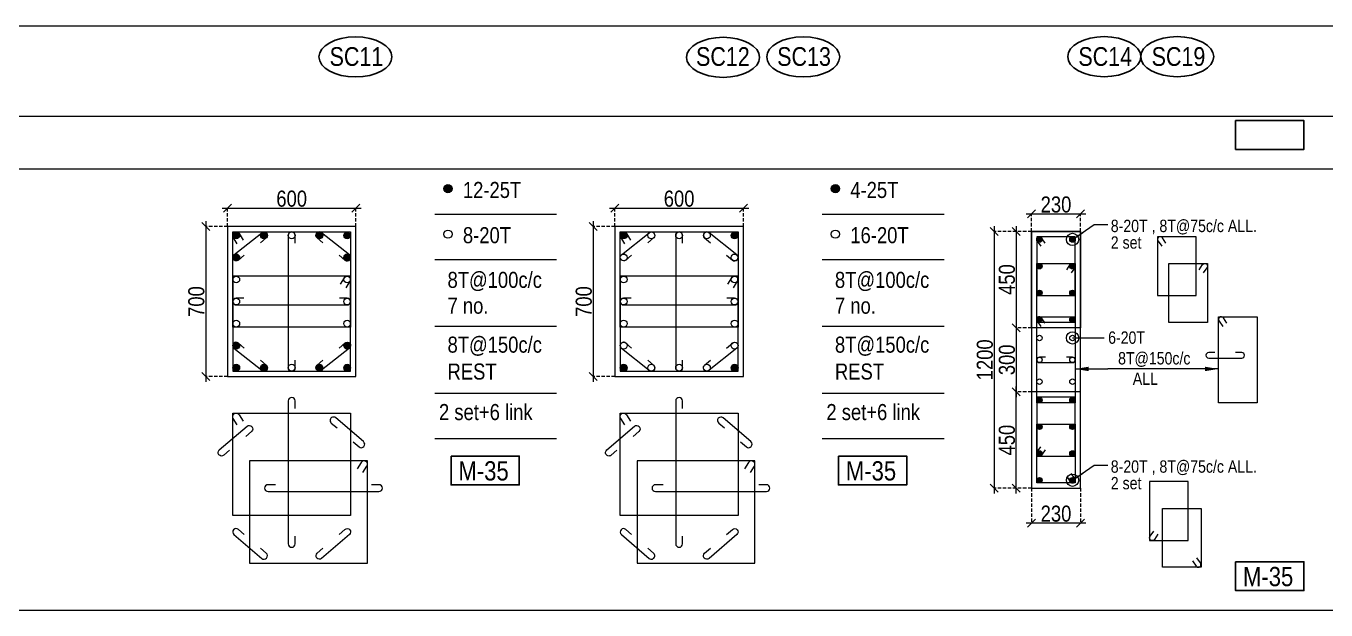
# Model space of a CAD drawing. Header units: millimetres. Extents: x 1112055 to 3390982, y -148532 to 766891.
# Drawn here: x 2153977 to 2178249, y -67113 to -56203 of the extents above; entities that cross this region are included whole.
import ezdxf
from ezdxf.enums import TextEntityAlignment as Align

# ---------------------------------------------------------------- set-up
doc = ezdxf.new("R2010")
doc.units = ezdxf.units.MM
doc.header["$PDMODE"] = 35
doc.header["$PDSIZE"] = -25
doc.linetypes.add('DASHED2', pattern=[0.375, 0.25, -0.125])
doc.linetypes.add('Hidden', pattern=[9.525, 6.35, -3.175])
for name, color, linetype, lineweight in [('B COL', 1, 'Continuous', 30), ('B COL. SIZE DIM', 220, 'Continuous', 25), ('B COLSCH', 204, 'Continuous', 20), ('B COLUMN', 1, 'Hidden', 9), ('B STEEL', 34, 'Continuous', 15), ('B-ST TEXT', 7, 'Continuous', 9)]:
    doc.layers.add(name, color=color, linetype=linetype, lineweight=lineweight)
doc.layers.add('B TEXT', color=7, linetype='Continuous')
doc.styles.add('dim inside', font='romans.shx', dxfattribs={"width": 0.8, "height": 125})
doc.styles.add('SWINC', font='swissc.ttf')
doc.styles.add('TAHOMA', font='tahoma.ttf')
doc.dimstyles.new('dim inside', dxfattribs={"dimtxt": 125, "dimasz": 100, "dimexe": 0, "dimexo": 0, "dimgap": 10, "dimtad": 0, "dimdec": 0, "dimzin": 0, "dimdsep": 46, "dimtxsty": 'dim inside', "dimblk": 'SMALL', "dimcen": 0.09, "dimadec": 0, "dimazin": 0, "dimtfac": 1, "dimtdec": 0, "dimtofl": 0, "dimtmove": 0, "dimatfit": 3, "dimfxl": 1, "dimtolj": 1, "dimtzin": 0, "dimarcsym": 2})
doc.dimstyles.new('PARESH', dxfattribs={"dimscale": 0, "dimtxt": 300, "dimasz": 150, "dimexe": 150, "dimexo": 150, "dimgap": 25, "dimtad": 1, "dimdec": 0, "dimzin": 0, "dimdsep": 46, "dimtxsty": 'TAHOMA', "dimblk": 'ARCHTICK', "dimcen": 100, "dimdle": 150, "dimclrd": 251, "dimclre": 251, "dimclrt": 6, "dimadec": 0, "dimazin": 0, "dimtfac": 1, "dimtdec": 0, "dimtix": 1, "dimtofl": 0, "dimtmove": 0, "dimatfit": 2, "dimfxl": 0.18, "dimtolj": 1, "dimtzin": 0, "dimlwd": 9, "dimlwe": 9, "dimarcsym": 0})

# ---------------------------------------------------------------- blocks, each defined once
blk = doc.blocks.new('_Oblique')
at = {"color": 0, "linetype": 'ByBlock', "lineweight": -2}
blk.add_line((-0.5, -0.5), (0.5, 0.5), dxfattribs=at)
blk = doc.blocks.new('*D3985')
at = {"layer": 'B COL. SIZE DIM', "color": 250, "lineweight": 9, "ltscale": 250, "transparency": 16777216}
blk.add_line((2157637, -59605), (2160237, -59605), dxfattribs=at)
at = {"layer": 'B COL. SIZE DIM', "color": 250, "linetype": 'DASHED2', "lineweight": 9, "ltscale": 250, "transparency": 16777216}
for p, q in [((2157737, -59950), (2157737, -59605)), ((2160137, -59950), (2160137, -59605))]:
    blk.add_line(p, q, dxfattribs=at)
at = {"layer": 'Defpoints', "color": 0, "transparency": 16777216}
for p in [(2160137, -59605), (2157737, -59950), (2160137, -59950)]:
    blk.add_point(p, dxfattribs=at)
at = {"layer": 'B COL. SIZE DIM', "color": 250, "lineweight": 9, "transparency": 16777216, "xscale": 150, "yscale": 150, "zscale": 150, "rotation": 180}
blk.add_blockref('_Oblique', (2157737, -59605), dxfattribs=at)
at = {"layer": 'B COL. SIZE DIM', "color": 250, "lineweight": 9, "transparency": 16777216, "xscale": 150, "yscale": 150, "zscale": 150}
blk.add_blockref('_Oblique', (2160137, -59605), dxfattribs=at)
at = {"layer": 'B COL. SIZE DIM', "color": 6, "transparency": 16777216, "insert": (2158937, -59430), "char_height": 300, "attachment_point": 5, "style": 'SWINC'}
blk.add_mtext('\\A1;600', dxfattribs=at)
blk = doc.blocks.new('*D3986')
at = {"layer": 'B COL. SIZE DIM', "color": 250, "lineweight": 9, "ltscale": 250, "transparency": 16777216}
blk.add_line((2157333, -59850), (2157333, -62850), dxfattribs=at)
at = {"layer": 'B COL. SIZE DIM', "color": 250, "linetype": 'DASHED2', "lineweight": 9, "ltscale": 250, "transparency": 16777216}
for p, q in [((2157737, -59950), (2157333, -59950)), ((2157737, -62750), (2157333, -62750))]:
    blk.add_line(p, q, dxfattribs=at)
at = {"layer": 'Defpoints', "color": 0, "transparency": 16777216}
for p in [(2157737, -59950), (2157333, -62750), (2157737, -62750)]:
    blk.add_point(p, dxfattribs=at)
at = {"layer": 'B COL. SIZE DIM', "color": 250, "lineweight": 9, "transparency": 16777216, "xscale": 150, "yscale": 150, "zscale": 150}
for p, rotation in [((2157333, -59950), 90), ((2157333, -62750), 270)]:
    blk.add_blockref('_Oblique', p, dxfattribs=dict(at, rotation=rotation))
at = {"layer": 'B COL. SIZE DIM', "color": 6, "transparency": 16777216, "insert": (2157158, -61350), "char_height": 300, "attachment_point": 5, "rotation": 90, "style": 'SWINC'}
blk.add_mtext('\\A1;700', dxfattribs=at)
blk = doc.blocks.new('*D3993')
at = {"layer": 'B COL. SIZE DIM', "color": 250, "lineweight": 9, "ltscale": 250, "transparency": 16777216}
blk.add_line((2164871, -59605), (2167471, -59605), dxfattribs=at)
at = {"layer": 'B COL. SIZE DIM', "color": 250, "linetype": 'DASHED2', "lineweight": 9, "ltscale": 250, "transparency": 16777216}
for p, q in [((2164971, -59950), (2164971, -59605)), ((2167371, -59950), (2167371, -59605))]:
    blk.add_line(p, q, dxfattribs=at)
at = {"layer": 'Defpoints', "color": 0, "transparency": 16777216}
for p in [(2167371, -59605), (2164971, -59950), (2167371, -59950)]:
    blk.add_point(p, dxfattribs=at)
at = {"layer": 'B COL. SIZE DIM', "color": 250, "lineweight": 9, "transparency": 16777216, "xscale": 150, "yscale": 150, "zscale": 150, "rotation": 180}
blk.add_blockref('_Oblique', (2164971, -59605), dxfattribs=at)
at = {"layer": 'B COL. SIZE DIM', "color": 250, "lineweight": 9, "transparency": 16777216, "xscale": 150, "yscale": 150, "zscale": 150}
blk.add_blockref('_Oblique', (2167371, -59605), dxfattribs=at)
at = {"layer": 'B COL. SIZE DIM', "color": 6, "transparency": 16777216, "insert": (2166171, -59430), "char_height": 300, "attachment_point": 5, "style": 'SWINC'}
blk.add_mtext('\\A1;600', dxfattribs=at)
blk = doc.blocks.new('*D3994')
at = {"layer": 'B COL. SIZE DIM', "color": 250, "lineweight": 9, "ltscale": 250, "transparency": 16777216}
blk.add_line((2164567, -59850), (2164567, -62850), dxfattribs=at)
at = {"layer": 'B COL. SIZE DIM', "color": 250, "linetype": 'DASHED2', "lineweight": 9, "ltscale": 250, "transparency": 16777216}
for p, q in [((2164971, -59950), (2164567, -59950)), ((2164971, -62750), (2164567, -62750))]:
    blk.add_line(p, q, dxfattribs=at)
at = {"layer": 'Defpoints', "color": 0, "transparency": 16777216}
for p in [(2164971, -59950), (2164567, -62750), (2164971, -62750)]:
    blk.add_point(p, dxfattribs=at)
at = {"layer": 'B COL. SIZE DIM', "color": 250, "lineweight": 9, "transparency": 16777216, "xscale": 150, "yscale": 150, "zscale": 150}
for p, rotation in [((2164567, -59950), 90), ((2164567, -62750), 270)]:
    blk.add_blockref('_Oblique', p, dxfattribs=dict(at, rotation=rotation))
at = {"layer": 'B COL. SIZE DIM', "color": 6, "transparency": 16777216, "insert": (2164392, -61350), "char_height": 300, "attachment_point": 5, "rotation": 90, "style": 'SWINC'}
blk.add_mtext('\\A1;700', dxfattribs=at)
blk = doc.blocks.new('*D4023')
at = {"layer": 'B COL. SIZE DIM', "color": 250, "lineweight": 9, "ltscale": 250, "transparency": 16777216}
blk.add_line((2172648, -59714), (2173768, -59714), dxfattribs=at)
at = {"layer": 'B COL. SIZE DIM', "color": 250, "linetype": 'DASHED2', "lineweight": 9, "ltscale": 250, "transparency": 16777216}
for p, q in [((2172748, -60039), (2172748, -59714)), ((2173668, -60039), (2173668, -59714))]:
    blk.add_line(p, q, dxfattribs=at)
at = {"layer": 'Defpoints', "color": 0, "transparency": 16777216}
for p in [(2173668, -59714), (2172748, -60039), (2173668, -60039)]:
    blk.add_point(p, dxfattribs=at)
at = {"layer": 'B COL. SIZE DIM', "color": 250, "lineweight": 9, "transparency": 16777216, "xscale": 150, "yscale": 150, "zscale": 150, "rotation": 180}
blk.add_blockref('_Oblique', (2172748, -59714), dxfattribs=at)
at = {"layer": 'B COL. SIZE DIM', "color": 250, "lineweight": 9, "transparency": 16777216, "xscale": 150, "yscale": 150, "zscale": 150}
blk.add_blockref('_Oblique', (2173668, -59714), dxfattribs=at)
at = {"layer": 'B COL. SIZE DIM', "color": 6, "transparency": 16777216, "insert": (2173208, -59539), "char_height": 300, "attachment_point": 5, "style": 'SWINC'}
blk.add_mtext('\\A1;230', dxfattribs=at)
blk = doc.blocks.new('*D4024')
at = {"layer": 'B COL. SIZE DIM', "color": 250, "lineweight": 9, "ltscale": 250, "transparency": 16777216}
blk.add_line((2172467, -61739), (2172467, -63139), dxfattribs=at)
at = {"layer": 'B COL. SIZE DIM', "color": 250, "linetype": 'DASHED2', "lineweight": 9, "ltscale": 250, "transparency": 16777216}
for p, q in [((2172748, -61839), (2172467, -61839)), ((2172748, -63039), (2172467, -63039))]:
    blk.add_line(p, q, dxfattribs=at)
at = {"layer": 'Defpoints', "color": 0, "transparency": 16777216}
for p in [(2172748, -61839), (2172467, -63039), (2172748, -63039)]:
    blk.add_point(p, dxfattribs=at)
at = {"layer": 'B COL. SIZE DIM', "color": 250, "lineweight": 9, "transparency": 16777216, "xscale": 150, "yscale": 150, "zscale": 150}
for p, rotation in [((2172467, -61839), 90), ((2172467, -63039), 270)]:
    blk.add_blockref('_Oblique', p, dxfattribs=dict(at, rotation=rotation))
at = {"layer": 'B COL. SIZE DIM', "color": 6, "transparency": 16777216, "insert": (2172292, -62439), "char_height": 300, "attachment_point": 5, "rotation": 90, "style": 'SWINC'}
blk.add_mtext('\\A1;300', dxfattribs=at)
blk = doc.blocks.new('*D4025')
at = {"layer": 'B COL. SIZE DIM', "color": 250, "lineweight": 9, "ltscale": 250, "transparency": 16777216}
blk.add_line((2172467, -59939), (2172467, -61939), dxfattribs=at)
at = {"layer": 'B COL. SIZE DIM', "color": 250, "linetype": 'DASHED2', "lineweight": 9, "ltscale": 250, "transparency": 16777216}
for p, q in [((2172748, -60039), (2172467, -60039)), ((2172748, -61839), (2172467, -61839))]:
    blk.add_line(p, q, dxfattribs=at)
at = {"layer": 'Defpoints', "color": 0, "transparency": 16777216}
for p in [(2172748, -60039), (2172467, -61839), (2172748, -61839)]:
    blk.add_point(p, dxfattribs=at)
at = {"layer": 'B COL. SIZE DIM', "color": 250, "lineweight": 9, "transparency": 16777216, "xscale": 150, "yscale": 150, "zscale": 150}
for p, rotation in [((2172467, -60039), 90), ((2172467, -61839), 270)]:
    blk.add_blockref('_Oblique', p, dxfattribs=dict(at, rotation=rotation))
at = {"layer": 'B COL. SIZE DIM', "color": 6, "transparency": 16777216, "insert": (2172292, -60939), "char_height": 300, "attachment_point": 5, "rotation": 90, "style": 'SWINC'}
blk.add_mtext('\\A1;450', dxfattribs=at)
blk = doc.blocks.new('*D4026')
at = {"layer": 'B COL. SIZE DIM', "color": 250, "lineweight": 9, "ltscale": 250, "transparency": 16777216}
blk.add_line((2172467, -64939), (2172467, -62939), dxfattribs=at)
at = {"layer": 'B COL. SIZE DIM', "color": 250, "linetype": 'DASHED2', "lineweight": 9, "ltscale": 250, "transparency": 16777216}
for p, q in [((2172748, -63039), (2172467, -63039)), ((2172748, -64839), (2172467, -64839))]:
    blk.add_line(p, q, dxfattribs=at)
at = {"layer": 'Defpoints', "color": 0, "transparency": 16777216}
for p in [(2172467, -63039), (2172748, -63039), (2172748, -64839)]:
    blk.add_point(p, dxfattribs=at)
at = {"layer": 'B COL. SIZE DIM', "color": 250, "lineweight": 9, "transparency": 16777216, "xscale": 150, "yscale": 150, "zscale": 150}
for p, rotation in [((2172467, -63039), 90), ((2172467, -64839), 270)]:
    blk.add_blockref('_Oblique', p, dxfattribs=dict(at, rotation=rotation))
at = {"layer": 'B COL. SIZE DIM', "color": 6, "transparency": 16777216, "insert": (2172292, -63939), "char_height": 300, "attachment_point": 5, "rotation": 90, "style": 'SWINC'}
blk.add_mtext('\\A1;450', dxfattribs=at)
blk = doc.blocks.new('*D4027')
at = {"layer": 'B COL. SIZE DIM', "color": 250, "lineweight": 9, "ltscale": 250, "transparency": 16777216}
blk.add_line((2172055, -59939), (2172055, -64939), dxfattribs=at)
at = {"layer": 'B COL. SIZE DIM', "color": 250, "linetype": 'DASHED2', "lineweight": 9, "ltscale": 250, "transparency": 16777216}
for p, q in [((2172748, -60039), (2172055, -60039)), ((2172748, -64839), (2172055, -64839))]:
    blk.add_line(p, q, dxfattribs=at)
at = {"layer": 'Defpoints', "color": 0, "transparency": 16777216}
for p in [(2172748, -60039), (2172055, -64839), (2172748, -64839)]:
    blk.add_point(p, dxfattribs=at)
at = {"layer": 'B COL. SIZE DIM', "color": 250, "lineweight": 9, "transparency": 16777216, "xscale": 150, "yscale": 150, "zscale": 150}
for p, rotation in [((2172055, -60039), 90), ((2172055, -64839), 270)]:
    blk.add_blockref('_Oblique', p, dxfattribs=dict(at, rotation=rotation))
at = {"layer": 'B COL. SIZE DIM', "color": 6, "transparency": 16777216, "insert": (2171880, -62439), "char_height": 300, "attachment_point": 5, "rotation": 90, "style": 'SWINC'}
blk.add_mtext('\\A1;1200', dxfattribs=at)
blk = doc.blocks.new('*D4028')
at = {"layer": 'B COL. SIZE DIM', "color": 250, "linetype": 'DASHED2', "lineweight": 9, "ltscale": 250, "transparency": 16777216}
for p, q in [((2172748, -64839), (2172748, -65489)), ((2173668, -64839), (2173668, -65489))]:
    blk.add_line(p, q, dxfattribs=at)
at = {"layer": 'B COL. SIZE DIM', "color": 250, "lineweight": 9, "ltscale": 250, "transparency": 16777216}
blk.add_line((2173768, -65489), (2172648, -65489), dxfattribs=at)
at = {"layer": 'Defpoints', "color": 0, "transparency": 16777216}
for p in [(2172748, -64839), (2173668, -64839), (2172748, -65489)]:
    blk.add_point(p, dxfattribs=at)
at = {"layer": 'B COL. SIZE DIM', "color": 250, "lineweight": 9, "transparency": 16777216, "xscale": 150, "yscale": 150, "zscale": 150, "rotation": 180}
blk.add_blockref('_Oblique', (2172748, -65489), dxfattribs=at)
at = {"layer": 'B COL. SIZE DIM', "color": 250, "lineweight": 9, "transparency": 16777216, "xscale": 150, "yscale": 150, "zscale": 150}
blk.add_blockref('_Oblique', (2173668, -65489), dxfattribs=at)
at = {"layer": 'B COL. SIZE DIM', "color": 6, "transparency": 16777216, "insert": (2173208, -65314), "char_height": 300, "attachment_point": 5, "style": 'SWINC'}
blk.add_mtext('\\A1;230', dxfattribs=at)
blk = doc.blocks.new('_ArchTick')
at = {"color": 0, "linetype": 'ByBlock', "const_width": 0.15}
blk.add_lwpolyline([(-0.5, -0.5), (0.5, 0.5)], dxfattribs=at)

msp = doc.modelspace()

# ---------------------------------------------------------------- hatches: boundary and pattern name
at = {"layer": 'B STEEL', "lineweight": 9, "ltscale": 0.5}
h = msp.add_hatch(color=34, dxfattribs=at)
edge = h.paths.add_edge_path()
edge.add_arc((2161855.7, -59241), 76.8, 0, 360)
h = msp.add_hatch(color=34, dxfattribs=at)
edge = h.paths.add_edge_path()
edge.add_arc((2169089.3, -59241), 76.8, 0, 360)
h = msp.add_hatch(color=34, dxfattribs=at)
edge = h.paths.add_edge_path()
edge.add_arc((2157901.4, -60114.2), 64, 0, 360)
at = {"layer": 'B STEEL', "lineweight": 30}
h = msp.add_hatch(color=34, dxfattribs=at)
edge = h.paths.add_edge_path()
edge.add_arc((2158419.3, -60114.2), 64, 0, 360)
h = msp.add_hatch(color=34, dxfattribs=at)
edge = h.paths.add_edge_path()
edge.add_arc((2159455.3, -60114.2), 64, 0, 360)
at = {"layer": 'B STEEL', "lineweight": 9, "ltscale": 0.5}
h = msp.add_hatch(color=34, dxfattribs=at)
edge = h.paths.add_edge_path()
edge.add_arc((2159973.3, -60114.2), 64, 180, 540, ccw=False)
h = msp.add_hatch(color=34, dxfattribs=at)
edge = h.paths.add_edge_path()
edge.add_arc((2165134.9, -60114.2), 64, 0, 360)
h = msp.add_hatch(color=34, dxfattribs=at)
edge = h.paths.add_edge_path()
edge.add_arc((2167206.9, -60114.2), 64, 180, 540, ccw=False)
at = {"layer": 'B STEEL', "lineweight": 13}
h = msp.add_hatch(color=256, dxfattribs=at)
h.dxf.hatch_style = 1
edge = h.paths.add_edge_path()
edge.add_ellipse((2172899.2, -60190.5), major_axis=(51.4, 0), ratio=1, start_angle=0, end_angle=360)
h = msp.add_hatch(color=256, dxfattribs=at)
h.dxf.hatch_style = 1
edge = h.paths.add_edge_path()
edge.add_ellipse((2173516.4, -60190.5), major_axis=(51.4, 0), ratio=1, start_angle=0, end_angle=360)
at = {"layer": 'B STEEL', "lineweight": 30}
h = msp.add_hatch(color=34, dxfattribs=at)
edge = h.paths.add_edge_path()
edge.add_arc((2157901.4, -60526.2), 64, 0, 360)
h = msp.add_hatch(color=34, dxfattribs=at)
edge = h.paths.add_edge_path()
edge.add_arc((2159973.3, -60526.2), 64, 0, 360)
h = msp.add_hatch(color=256, dxfattribs=at)
h.dxf.hatch_style = 1
edge = h.paths.add_edge_path()
edge.add_ellipse((2172899.2, -60689.6), major_axis=(51.4, 0), ratio=1, start_angle=0, end_angle=360)
h = msp.add_hatch(color=256, dxfattribs=at)
h.dxf.hatch_style = 1
edge = h.paths.add_edge_path()
edge.add_ellipse((2173516.4, -60689.6), major_axis=(51.4, 0), ratio=1, start_angle=0, end_angle=360)
h = msp.add_hatch(color=256, dxfattribs=at)
h.dxf.hatch_style = 1
edge = h.paths.add_edge_path()
edge.add_ellipse((2172899.2, -61188.7), major_axis=(51.4, 0), ratio=1, start_angle=0, end_angle=360)
h = msp.add_hatch(color=256, dxfattribs=at)
h.dxf.hatch_style = 1
edge = h.paths.add_edge_path()
edge.add_ellipse((2173516.4, -61188.7), major_axis=(51.4, 0), ratio=1, start_angle=0, end_angle=360)
at = {"layer": 'B STEEL', "lineweight": 13}
h = msp.add_hatch(color=256, dxfattribs=at)
h.dxf.hatch_style = 1
edge = h.paths.add_edge_path()
edge.add_ellipse((2172899.2, -61687.7), major_axis=(51.4, 0), ratio=1, start_angle=0, end_angle=360)
h = msp.add_hatch(color=256, dxfattribs=at)
h.dxf.hatch_style = 1
edge = h.paths.add_edge_path()
edge.add_ellipse((2173516.4, -61687.7), major_axis=(51.4, 0), ratio=1, start_angle=0, end_angle=360)
at = {"layer": 'B STEEL', "lineweight": 30}
h = msp.add_hatch(color=34, dxfattribs=at)
edge = h.paths.add_edge_path()
edge.add_arc((2157901.4, -62174.2), 64, 0, 360)
h = msp.add_hatch(color=34, dxfattribs=at)
edge = h.paths.add_edge_path()
edge.add_arc((2159973.3, -62174.2), 64, 0, 360)
at = {"layer": 'B STEEL', "lineweight": 9, "ltscale": 0.5}
h = msp.add_hatch(color=34, dxfattribs=at)
edge = h.paths.add_edge_path()
edge.add_arc((2157901.4, -62586.1), 64, 0, 360, ccw=False)
at = {"layer": 'B STEEL', "lineweight": 30}
h = msp.add_hatch(color=34, dxfattribs=at)
edge = h.paths.add_edge_path()
edge.add_arc((2158419.3, -62586.1), 64, 0, 360)
h = msp.add_hatch(color=34, dxfattribs=at)
edge = h.paths.add_edge_path()
edge.add_arc((2159455.3, -62586.1), 64, 0, 360)
at = {"layer": 'B STEEL', "lineweight": 9, "ltscale": 0.5}
h = msp.add_hatch(color=34, dxfattribs=at)
edge = h.paths.add_edge_path()
edge.add_arc((2159973.3, -62586.1), 64, -180, 180)
h = msp.add_hatch(color=34, dxfattribs=at)
edge = h.paths.add_edge_path()
edge.add_arc((2165134.9, -62586.1), 64, 0, 360, ccw=False)
h = msp.add_hatch(color=34, dxfattribs=at)
edge = h.paths.add_edge_path()
edge.add_arc((2167206.9, -62586.1), 64, -180, 180)
at = {"layer": 'B STEEL', "lineweight": 13}
h = msp.add_hatch(color=256, dxfattribs=at)
h.dxf.hatch_style = 1
edge = h.paths.add_edge_path()
edge.add_ellipse((2172899.2, -63190.5), major_axis=(51.4, 0), ratio=1, start_angle=0, end_angle=360)
h = msp.add_hatch(color=256, dxfattribs=at)
h.dxf.hatch_style = 1
edge = h.paths.add_edge_path()
edge.add_ellipse((2173516.4, -63190.5), major_axis=(51.4, 0), ratio=1, start_angle=0, end_angle=360)
at = {"layer": 'B STEEL', "lineweight": 30}
h = msp.add_hatch(color=256, dxfattribs=at)
h.dxf.hatch_style = 1
edge = h.paths.add_edge_path()
edge.add_ellipse((2172899.2, -63689.6), major_axis=(51.4, 0), ratio=1, start_angle=0, end_angle=360)
h = msp.add_hatch(color=256, dxfattribs=at)
h.dxf.hatch_style = 1
edge = h.paths.add_edge_path()
edge.add_ellipse((2173516.4, -63689.6), major_axis=(51.4, 0), ratio=1, start_angle=0, end_angle=360)
h = msp.add_hatch(color=256, dxfattribs=at)
h.dxf.hatch_style = 1
edge = h.paths.add_edge_path()
edge.add_ellipse((2172899.2, -64188.7), major_axis=(51.4, 0), ratio=1, start_angle=0, end_angle=360)
h = msp.add_hatch(color=256, dxfattribs=at)
h.dxf.hatch_style = 1
edge = h.paths.add_edge_path()
edge.add_ellipse((2173516.4, -64188.7), major_axis=(51.4, 0), ratio=1, start_angle=0, end_angle=360)
at = {"layer": 'B STEEL', "lineweight": 13}
h = msp.add_hatch(color=256, dxfattribs=at)
h.dxf.hatch_style = 1
edge = h.paths.add_edge_path()
edge.add_ellipse((2172899.2, -64687.7), major_axis=(51.4, 0), ratio=1, start_angle=0, end_angle=360)
h = msp.add_hatch(color=256, dxfattribs=at)
h.dxf.hatch_style = 1
edge = h.paths.add_edge_path()
edge.add_ellipse((2173516.4, -64687.7), major_axis=(51.4, 0), ratio=1, start_angle=0, end_angle=360)

# ---------------------------------------------------------------- linework, layer by layer
at = {"layer": 'B COL', "lineweight": 13}
for points in [[(2172747.8, -64839.1), (2173667.8, -64839.1), (2173667.8, -60039.1), (2172747.8, -60039.1)], [(2172747.8, -60039.1), (2173667.8, -60039.1), (2173667.8, -61839.1), (2172747.8, -61839.1)], [(2172747.8, -64839.1), (2173667.8, -64839.1), (2173667.8, -63039.1), (2172747.8, -63039.1)]]:
    msp.add_lwpolyline(points, close=True, dxfattribs=at)
at = {"layer": 'B COLSCH', "color": 250, "lineweight": 0}
for p, q in [((2079654.2, -56202.6), (2221752.2, -56202.6)), ((2079654.2, -56202.6), (2221752.2, -56202.6)), ((2079654.2, -56202.6), (2221752.2, -56202.6)), ((2079654.2, -57885.5), (2221752.2, -57885.5)), ((2079654.2, -58872.7), (2221752.2, -58872.7)), ((2161609.4, -59717.7), (2163883.8, -59717.7)), ((2168843, -59717.7), (2171117.4, -59717.7)), ((2161609.4, -60562.7), (2163883.8, -60562.7)), ((2168843, -60562.7), (2171117.4, -60562.7)), ((2161609.4, -61812.4), (2163883.8, -61812.4)), ((2168843, -61812.4), (2171117.4, -61812.4)), ((2161609.4, -63062.2), (2163883.8, -63062.2)), ((2168843, -63062.2), (2171117.4, -63062.2)), ((2161609.4, -63907.2), (2163883.8, -63907.2)), ((2168843, -63907.2), (2171117.4, -63907.2)), ((2079654.2, -67112.5), (2221752.2, -67112.5))]:
    msp.add_line(p, q, dxfattribs=at)
at = {"layer": 'B COLUMN', "color": 1, "linetype": 'ByBlock', "lineweight": 20}
for points in [[(2157737.3, -62750.2), (2160137.3, -62750.2), (2160137.3, -59950.1), (2157737.3, -59950.1)], [(2164970.9, -62750.2), (2167370.9, -62750.2), (2167370.9, -59950.1), (2164970.9, -59950.1)]]:
    msp.add_lwpolyline(points, close=True, dxfattribs=at)
at = {"layer": 'B STEEL', "color": 34, "lineweight": 9, "ltscale": 0.5}
for points in [[(2157921.6, -60269.2), (2157846.8, -60147.7, -1), (2157955.9, -60080.6), (2158030.6, -60202.1)], [(2158051.3, -60481.7), (2157943.1, -60574.7, -1), (2157859.6, -60477.6), (2158377.6, -60065.6, -1), (2158461.1, -60162.7), (2158352.9, -60255.7)], [(2159001.4, -60256.8), (2159001.4, -60114.2, 1), (2158873.3, -60114.2), (2158873.3, -62586.1, 1), (2159001.4, -62586.1), (2159001.4, -62443.5)], [(2159823.4, -60481.7), (2159931.6, -60574.7, 1), (2160015.1, -60477.6), (2159497.1, -60065.6, 1), (2159413.6, -60162.7), (2159521.8, -60255.7)], [(2165155.1, -60269.2), (2165080.4, -60147.7, -1), (2165189.4, -60080.6), (2165264.2, -60202.1)], [(2165284.8, -60481.7), (2165176.6, -60574.7, -1), (2165093.2, -60477.6), (2165611.2, -60065.6, -1), (2165694.6, -60162.7), (2165586.5, -60255.7)], [(2166234.9, -60256.8), (2166234.9, -60114.2, 1), (2166106.9, -60114.2), (2166106.9, -62586.1, 1), (2166234.9, -62586.1), (2166234.9, -62443.5)], [(2167057, -60481.7), (2167165.1, -60574.7, 1), (2167248.6, -60477.6), (2166730.6, -60065.6, 1), (2166647.1, -60162.7), (2166755.3, -60255.7)], [(2159953.1, -61093.2), (2160027.8, -60971.7, 1), (2159918.8, -60904.6), (2159844, -61026.1)], [(2167186.6, -61093.2), (2167261.4, -60971.7, 1), (2167152.3, -60904.6), (2167077.6, -61026.1)], [(2158044, -61286.1), (2157901.4, -61286.1, 1), (2157901.4, -61414.2), (2159973.3, -61414.2, 1), (2159973.3, -61286.1), (2159830.7, -61286.1)], [(2165277.5, -61286.1), (2165134.9, -61286.1, 1), (2165134.9, -61414.2), (2167206.9, -61414.2, 1), (2167206.9, -61286.1), (2167064.2, -61286.1)], [(2158051.3, -62218.6), (2157943.1, -62125.6, 1), (2157859.6, -62222.7), (2158377.6, -62634.7, 1), (2158461.1, -62537.6), (2158352.9, -62444.6)], [(2159823.4, -62218.6), (2159931.6, -62125.6, -1), (2160015.1, -62222.7), (2159497.1, -62634.7, -1), (2159413.6, -62537.6), (2159521.8, -62444.6)], [(2165284.8, -62218.6), (2165176.6, -62125.6, 1), (2165093.2, -62222.7), (2165611.2, -62634.7, 1), (2165694.6, -62537.6), (2165586.5, -62444.6)], [(2167057, -62218.6), (2167165.1, -62125.6, -1), (2167248.6, -62222.7), (2166730.6, -62634.7, -1), (2166647.1, -62537.6), (2166755.3, -62444.6)], [(2159001.4, -63347.7), (2159001.4, -63205.1, 1), (2158873.3, -63205.1), (2158873.3, -65877, 1), (2159001.4, -65877), (2159001.4, -65734.4)], [(2166234.9, -63347.7), (2166234.9, -63205.1, 1), (2166106.9, -63205.1), (2166106.9, -65877, 1), (2166234.9, -65877), (2166234.9, -65734.4)], [(2157921.6, -63654.2), (2157846.8, -63532.7, -1), (2157955.9, -63465.6), (2158030.6, -63587.1)], [(2160086.4, -63971.7), (2160194.6, -64064.7, 1), (2160278, -63967.6), (2159760, -63522.3, 1), (2159676.6, -63619.4), (2159784.7, -63712.4)], [(2165155.1, -63654.2), (2165080.4, -63532.7, -1), (2165189.4, -63465.6), (2165264.2, -63587.1)], [(2167319.9, -63971.7), (2167428.1, -64064.7, 1), (2167511.6, -63967.6), (2166993.6, -63522.3, 1), (2166910.1, -63619.4), (2167018.3, -63712.4)], [(2157777.3, -64127.4), (2157669.1, -64220.4, -1), (2157585.7, -64123.3), (2158103.6, -63678, -1), (2158187.1, -63775.1), (2158079, -63868.1)], [(2165010.8, -64127.4), (2164902.7, -64220.4, -1), (2164819.2, -64123.3), (2165337.2, -63678, -1), (2165420.7, -63775.1), (2165312.5, -63868.1)], [(2160267.8, -64544.8), (2160342.6, -64423.4, 1), (2160233.6, -64356.2), (2160158.8, -64477.7)], [(2167501.4, -64544.8), (2167576.1, -64423.4, 1), (2167467.1, -64356.2), (2167392.3, -64477.7)], [(2158638.1, -64771.1), (2158495.5, -64771.1, 1), (2158495.5, -64899.1), (2160567.4, -64899.1, 1), (2160567.4, -64771.1), (2160424.8, -64771.1)], [(2165871.7, -64771.1), (2165729, -64771.1, 1), (2165729, -64899.1), (2167801, -64899.1, 1), (2167801, -64771.1), (2167658.3, -64771.1)], [(2158051.3, -65698.9), (2157943.1, -65605.9, 1), (2157859.6, -65703), (2158377.6, -66148.3, 1), (2158461.1, -66051.2), (2158352.9, -65958.3)], [(2159823.4, -65698.9), (2159931.6, -65605.9, -1), (2160015.1, -65703), (2159497.1, -66148.3, -1), (2159413.6, -66051.2), (2159521.8, -65958.3)], [(2165284.8, -65698.9), (2165176.6, -65605.9, 1), (2165093.2, -65703), (2165611.2, -66148.3, 1), (2165694.6, -66051.2), (2165586.5, -65958.3)], [(2167057, -65698.9), (2167165.1, -65605.9, -1), (2167248.6, -65703), (2166730.6, -66148.3, -1), (2166647.1, -66051.2), (2166755.3, -65958.3)]]:
    msp.add_lwpolyline(points, format="xyb", dxfattribs=at)
for points in [[(2160037.3, -61826.2), (2157837.3, -61826.2), (2157837.3, -60050.1), (2160037.3, -60050.1)], [(2167270.9, -61826.2), (2165070.9, -61826.2), (2165070.9, -60050.1), (2167270.9, -60050.1)], [(2160037.3, -60874.1), (2157837.3, -60874.1), (2157837.3, -62650.2), (2160037.3, -62650.2)], [(2167270.9, -60874.1), (2165070.9, -60874.1), (2165070.9, -62650.2), (2167270.9, -62650.2)], [(2160037.3, -65344.5), (2157837.3, -65344.5), (2157837.3, -63435.1), (2160037.3, -63435.1)], [(2167270.9, -65344.5), (2165070.9, -65344.5), (2165070.9, -63435.1), (2167270.9, -63435.1)], [(2160352.1, -64325.8), (2158152.1, -64325.8), (2158152.1, -66235.1), (2160352.1, -66235.1)], [(2167585.6, -64325.8), (2165385.6, -64325.8), (2165385.6, -66235.1), (2167585.6, -66235.1)]]:
    msp.add_lwpolyline(points, close=True, dxfattribs=at)
at = {"layer": 'B STEEL', "lineweight": 13}
for points in [[(2172847.8, -61240.1), (2173567.8, -61240.1), (2173567.8, -60139.1), (2172847.8, -60139.1)], [(2175104.1, -61240.1), (2175824.1, -61240.1), (2175824.1, -60139.1), (2175104.1, -60139.1)], [(2172847.8, -60638.2), (2173567.8, -60638.2), (2173567.8, -61739.1), (2172847.8, -61739.1)], [(2175316.4, -60638.2), (2176036.4, -60638.2), (2176036.4, -61739.1), (2175316.4, -61739.1)], [(2172847.8, -64240.1), (2173567.8, -64240.1), (2173567.8, -63139.1), (2172847.8, -63139.1)], [(2172847.8, -63638.2), (2173567.8, -63638.2), (2173567.8, -64739.1), (2172847.8, -64739.1)], [(2174953.3, -65815.4), (2175673.3, -65815.4), (2175673.3, -64714.5), (2174953.3, -64714.5)], [(2175195.4, -65213.5), (2175915.4, -65213.5), (2175915.4, -66314.5), (2175195.4, -66314.5)]]:
    msp.add_lwpolyline(points, close=True, dxfattribs=at)
for points in [[(2173004.8, -60259.3), (2172940.1, -60159.3, 1), (2172858.3, -60221.8), (2172927.4, -60316.6)], [(2175261.1, -60259.3), (2175196.4, -60159.3, 1), (2175114.6, -60221.8), (2175183.7, -60316.6)], [(2173410.8, -60758.4), (2173475.5, -60658.4, -1), (2173557.2, -60720.8), (2173488.2, -60815.7)], [(2175879.4, -60758.4), (2175944.1, -60658.4, -1), (2176025.8, -60720.8), (2175956.8, -60815.7)], [(2173004.8, -64119.9), (2172940.1, -64219.9, -1), (2172858.3, -64157.4), (2172927.4, -64062.6)], [(2173410.8, -64618.9), (2173475.5, -64718.9, 1), (2173557.2, -64656.5), (2173488.2, -64561.6)], [(2175110.3, -65695.3), (2175045.6, -65795.2, -1), (2174963.9, -65732.8), (2175032.9, -65637.9)], [(2175758.4, -66194.3), (2175823.1, -66294.3, 1), (2175904.9, -66231.9), (2175835.8, -66137)]]:
    msp.add_lwpolyline(points, format="xyb", dxfattribs=at)
at = {"layer": 'B STEEL', "color": 3, "lineweight": 13}
for points in [[(2173567.8, -63242), (2172847.8, -63242), (2172847.8, -61636.3), (2173567.8, -61636.3)], [(2176962.5, -63242), (2176242.5, -63242), (2176242.5, -61636.3), (2176962.5, -61636.3)]]:
    msp.add_lwpolyline(points, close=True, dxfattribs=at)
for points in [[(2173004.8, -61756.5), (2172940.1, -61656.5, 1), (2172858.3, -61718.9), (2172927.4, -61813.8)], [(2176399.5, -61756.5), (2176334.8, -61656.5, 1), (2176253.1, -61718.9), (2176322.1, -61813.8)], [(2176173.2, -62303.3), (2176058.6, -62303.3, 1), (2176058.6, -62406.2), (2176675.8, -62406.2, 1), (2176675.8, -62303.3), (2176561.2, -62303.3)], [(2173013.8, -62388.3), (2172899.2, -62388.3, 1), (2172899.2, -62491.2), (2173516.4, -62491.2, 1), (2173516.4, -62388.3), (2173401.8, -62388.3)]]:
    msp.add_lwpolyline(points, format="xyb", dxfattribs=at)
at = {"layer": 'B STEEL', "color": 34, "lineweight": 9, "ltscale": 0.5}
for centre, radius in [((2161855.7, -59241), 76.8), ((2169089.3, -59241), 76.8), ((2157901.4, -60114.2), 64), ((2158419.3, -60114.2), 64), ((2158937.3, -60114.2), 64), ((2159455.3, -60114.2), 64), ((2159973.3, -60114.2), 64), ((2161855.7, -60091.3), 76.8), ((2165134.9, -60114.2), 64), ((2165652.9, -60114.2), 64), ((2166170.9, -60114.2), 64), ((2166688.9, -60114.2), 64), ((2167206.9, -60114.2), 64), ((2169089.3, -60091.3), 76.8), ((2157901.4, -60526.2), 64), ((2159973.3, -60526.2), 64), ((2165134.9, -60526.2), 64), ((2167206.9, -60526.2), 64), ((2157901.4, -60938.2), 64), ((2159973.3, -60938.2), 64), ((2165134.9, -60938.2), 64), ((2167206.9, -60938.2), 64), ((2157901.4, -61350.2), 64), ((2159973.3, -61350.2), 64), ((2165134.9, -61350.2), 64), ((2167206.9, -61350.2), 64), ((2157901.4, -61762.2), 64), ((2159973.3, -61762.2), 64), ((2165134.9, -61762.2), 64), ((2167206.9, -61762.2), 64), ((2157901.4, -62174.2), 64), ((2159973.3, -62174.2), 64), ((2165134.9, -62174.2), 64), ((2167206.9, -62174.2), 64), ((2157901.4, -62586.1), 64), ((2158419.3, -62586.1), 64), ((2158937.3, -62586.1), 64), ((2159455.3, -62586.1), 64), ((2159973.3, -62586.1), 64), ((2165134.9, -62586.1), 64), ((2165652.9, -62586.1), 64), ((2166170.9, -62586.1), 64), ((2166688.9, -62586.1), 64), ((2167206.9, -62586.1), 64)]:
    msp.add_circle(centre, radius, dxfattribs=at)
at = {"layer": 'B STEEL', "lineweight": 13}
for centre in [(2172899.2, -60190.5), (2173516.4, -60190.5), (2172899.2, -60689.6), (2173516.4, -60689.6), (2172899.2, -61188.7), (2173516.4, -61188.7), (2172899.2, -61687.7), (2173516.4, -61687.7), (2172899.2, -62030.5), (2173516.4, -62030.5), (2172899.2, -62439.7), (2173516.4, -62439.7), (2172899.2, -62847.7), (2173516.4, -62847.7), (2172899.2, -63190.5), (2173516.4, -63190.5), (2172899.2, -63689.6), (2173516.4, -63689.6), (2172899.2, -64188.7), (2173516.4, -64188.7), (2172899.2, -64687.7), (2173516.4, -64687.7)]:
    msp.add_circle(centre, 51.4, dxfattribs=at)
at = {"layer": 'B TEXT', "color": 1}
for points in [[(2176561.8, -57971.1), (2177836.4, -57971.1), (2177836.4, -58509), (2176561.8, -58509)], [(2161913.1, -64236.2), (2163187.7, -64236.2), (2163187.7, -64774.2), (2161913.1, -64774.2)], [(2169146.6, -64236.2), (2170421.2, -64236.2), (2170421.2, -64774.2), (2169146.6, -64774.2)], [(2176561.8, -66210.9), (2177836.4, -66210.9), (2177836.4, -66748.9), (2176561.8, -66748.9)]]:
    msp.add_lwpolyline(points, close=True, dxfattribs=at)
at = {"layer": 'B TEXT', "color": 2}
for centre in [(2160128.6, -56780.2), (2166991.9, -56788.7), (2168488.7, -56780.3), (2174109, -56775.7), (2175471.5, -56775.7)]:
    msp.add_ellipse(centre, major_axis=(681.3, 0), ratio=0.5492639, dxfattribs=at)

# ---------------------------------------------------------------- texts
at = {"layer": 'B TEXT', "color": 2, "style": 'SWINC'}
for s, p in [('SC11', (2159645.2, -56947.8)), ('SC12', (2166487.2, -56947.8)), ('SC13', (2168002.5, -56947.8)), ('SC14', (2173625.6, -56947.8)), ('SC19', (2174993.8, -56947.8))]:
    msp.add_text(s, height=350, dxfattribs=at).set_placement(p)
at = {"layer": 'B TEXT', "style": 'SWINC'}
for s, p in [('12-25T', (2162134.2, -59415.5)), ('4-25T', (2169367.8, -59415.5)), ('8-20T', (2162134.2, -60260.5)), ('16-20T', (2169367.8, -60260.5)), ('8T@100c/c', (2161847.3, -61095.4)), ('8T@100c/c', (2169080.8, -61095.4)), ('7 no.', (2161847.3, -61577.2)), ('7 no.', (2169080.8, -61577.2)), ('8T@150c/c', (2161847.3, -62305.3)), ('8T@150c/c', (2169080.8, -62305.3)), ('REST', (2161847.3, -62807.7)), ('REST', (2169080.8, -62807.7)), ('2 set+6 link', (2161687.6, -63564.7)), ('2 set+6 link', (2168921.2, -63564.7))]:
    msp.add_text(s, height=300, dxfattribs=at).set_placement(p)
at = {"layer": 'B TEXT', "lineweight": 15, "style": 'SWINC'}
for s, p in [('8-20T , 8T@75c/c ALL.', (2174231.4, -60121.2)), ('2 set', (2174231.4, -60431.4)), ('6-20T', (2174181.8, -62207.8)), ('8T@150c/c', (2174367.3, -62594.3)), ('ALL', (2174641.9, -62975.1)), ('8-20T , 8T@75c/c ALL.', (2174231.4, -64616.4)), ('2 set', (2174231.4, -64926.6))]:
    msp.add_text(s, height=230, dxfattribs=at).set_placement(p, align=Align.BOTTOM_LEFT)
at = {"layer": 'B TEXT', "color": 1, "style": 'SWINC'}
for p in [(2162050.4, -64800.8), (2169284, -64800.8), (2176699.1, -66775.4)]:
    msp.add_text('M-35', height=360, dxfattribs=at).set_placement(p, align=Align.BOTTOM_LEFT)

# ---------------------------------------------------------------- dimensions: what is measured, and where the dimension line sits
at = {"layer": 'B COL. SIZE DIM', "color": 250, "ltscale": 250}
for base, p1, p2, picture, middle in [((2160137.3, -59605.2), (2157737.3, -59950.1), (2160137.3, -59950.1), '*D3985', (2158937.3, -59430.2)), ((2167370.9, -59605.2), (2164970.9, -59950.1), (2167370.9, -59950.1), '*D3993', (2166170.9, -59430.2)), ((2173667.8, -59714.3), (2172747.8, -60039.1), (2173667.8, -60039.1), '*D4023', (2173207.8, -59539.3)), ((2172747.8, -65488.7), (2173667.8, -64839.1), (2172747.8, -64839.1), '*D4028', (2173207.8, -65313.7))]:
    dim = msp.add_linear_dim(base=base, p1=p1, p2=p2, dimstyle='dim inside', override={"dimtxt": 300, "dimasz": 150, "dimgap": 25, "dimtad": 3, "dimlfac": 0.25, "dimtxsty": 'SWINC', "dimblk1": 'Oblique', "dimblk2": 'Oblique', "dimsah": 1, "dimdle": 100, "dimclrd": 250, "dimclre": 250, "dimclrt": 6, "dimfxl": 1000, "dimlwd": 9, "dimlwe": 9}, dxfattribs=at)
    dim.commit()
    dim.dimension.update_dxf_attribs({"geometry": picture, "text_midpoint": middle})
for base, p1, p2, angle, picture, middle in [((2157333.5, -62750.2), (2157737.3, -59950.1), (2157737.3, -62750.2), 90, '*D3986', (2157158.5, -61350.2)), ((2164567, -62750.2), (2164970.9, -59950.1), (2164970.9, -62750.2), 90, '*D3994', (2164392, -61350.2)), ((2172055.1, -64839.1), (2172747.8, -60039.1), (2172747.8, -64839.1), 90, '*D4027', (2171880.1, -62439.1)), ((2172467.3, -61839.1), (2172747.8, -60039.1), (2172747.8, -61839.1), 90, '*D4025', (2172292.3, -60939.1)), ((2172467.3, -63039.1), (2172747.8, -61839.1), (2172747.8, -63039.1), 90, '*D4024', (2172292.3, -62439.1)), ((2172467.3, -63039.1), (2172747.8, -64839.1), (2172747.8, -63039.1), 270, '*D4026', (2172292.3, -63939.1))]:
    dim = msp.add_linear_dim(base=base, p1=p1, p2=p2, angle=angle, dimstyle='dim inside', override={"dimtxt": 300, "dimasz": 150, "dimgap": 25, "dimtad": 3, "dimlfac": 0.25, "dimtxsty": 'SWINC', "dimblk1": 'Oblique', "dimblk2": 'Oblique', "dimsah": 1, "dimdle": 100, "dimclrd": 250, "dimclre": 250, "dimclrt": 6, "dimfxl": 1000, "dimlwd": 9, "dimlwe": 9}, dxfattribs=at)
    dim.commit()
    dim.dimension.update_dxf_attribs({"geometry": picture, "text_midpoint": middle})

# ---------------------------------------------------------------- leaders
at = {"layer": 'B-ST TEXT', "lineweight": 15}
for points, override in [([(2173516.4, -60190.5), (2173923.5, -59910.9), (2174178, -59910.9)], {"dimscale": 1, "dimasz": 230, "dimtad": 0, "dimclrd": 0, "dimldrblk": 'Origin', "dimtfill": 2}), ([(2173516.4, -62030.5), (2174104.8, -62030.5)], {"dimscale": 1, "dimasz": 230, "dimtad": 0, "dimclrd": 0, "dimldrblk": 'Origin', "dimtfill": 2}), ([(2173567.8, -62609.3), (2174177, -62609.3)], {"dimscale": 1, "dimasz": 250, "dimtad": 0, "dimclrd": 0, "dimtfill": 2}), ([(2176242.5, -62609.3), (2174177, -62609.3)], {"dimscale": 1, "dimasz": 250, "dimtad": 0, "dimclrd": 0, "dimtfill": 2}), ([(2173516.4, -64687.7), (2173923.5, -64408.1), (2174178, -64408.1)], {"dimscale": 1, "dimasz": 230, "dimtad": 0, "dimclrd": 0, "dimldrblk": 'Origin', "dimtfill": 2})]:
    msp.add_leader(points, dimstyle='PARESH', override=override, dxfattribs=at)

doc.saveas('drawing.dxf')
